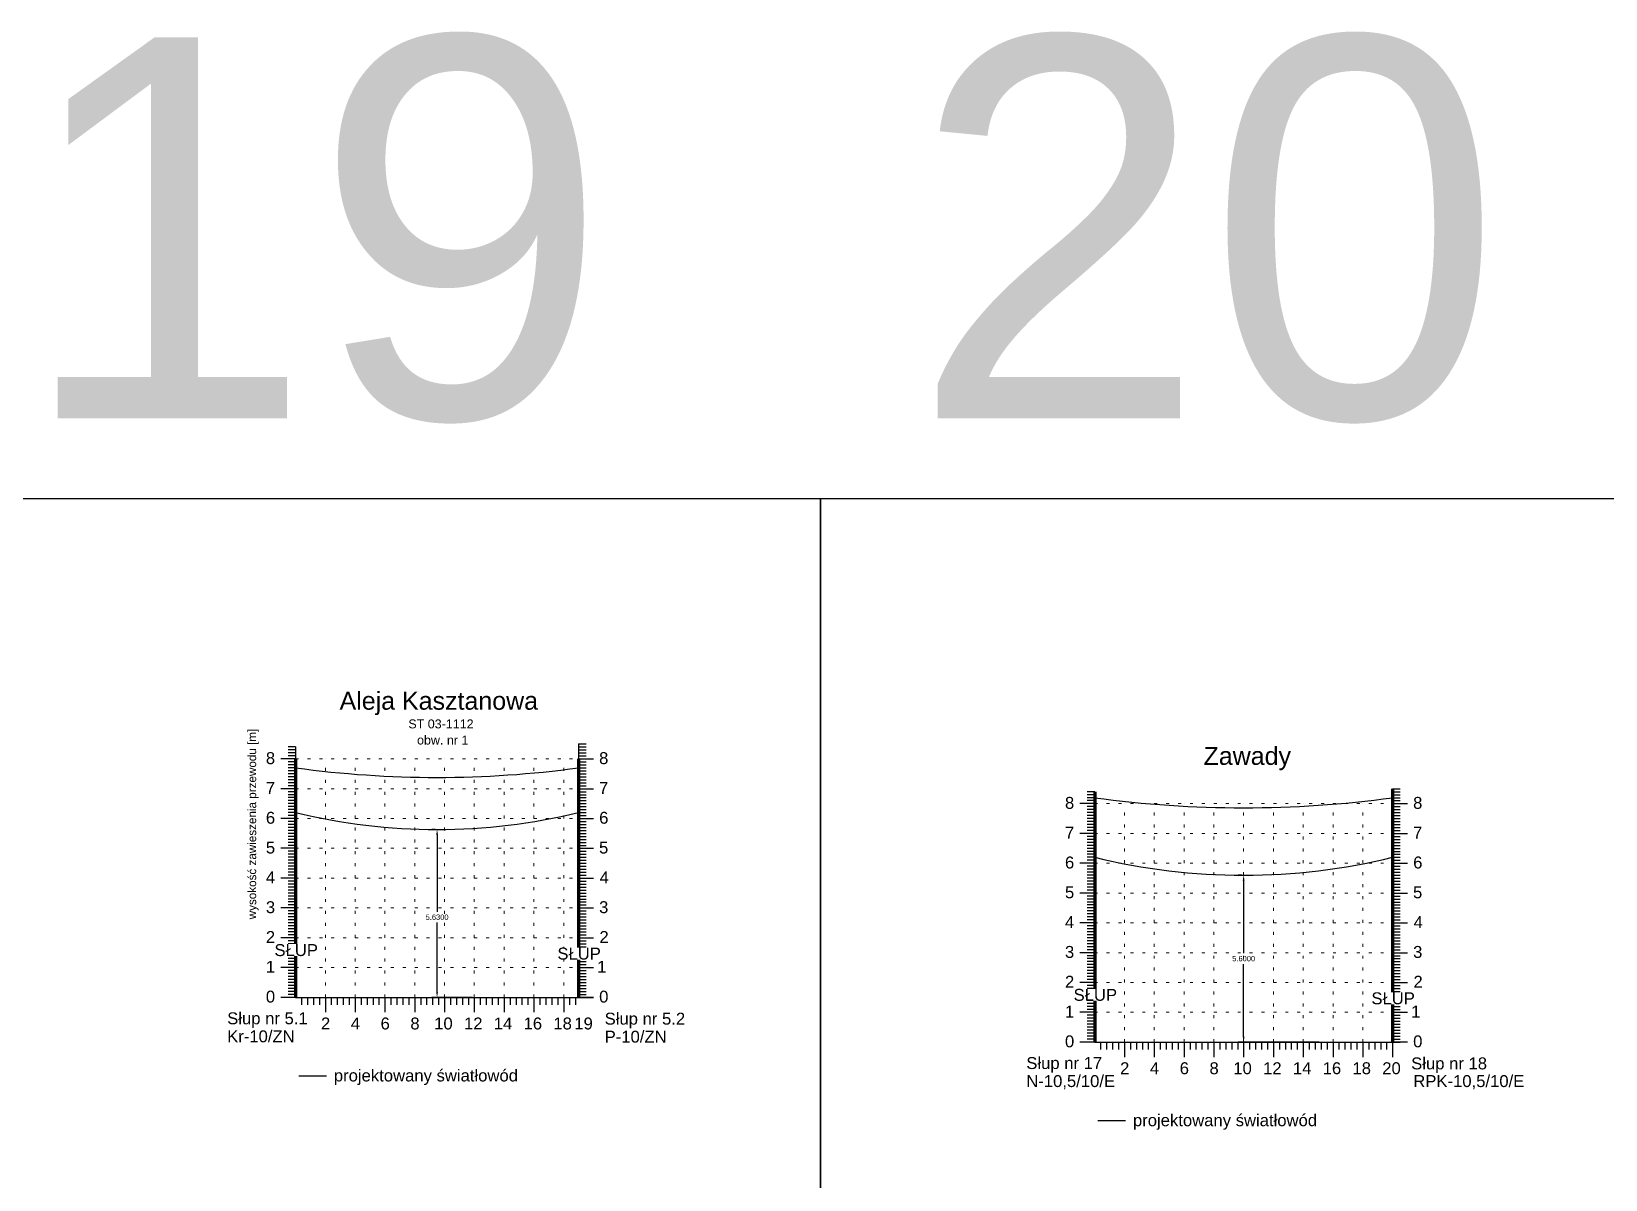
# Model space of a CAD drawing. Header units: metres. Extents: x -155 to 1812, y 681 to 886.
# Drawn here: x 238.1 to 290.9, y 837.7 to 876.2 of the extents above; entities that cross this region are included whole.
import ezdxf

# ---------------------------------------------------------------- set-up
doc = ezdxf.new("R2010")
doc.units = ezdxf.units.M
doc.header["$MEASUREMENT"] = 0
doc.linetypes.add('ACAD_ISO07W100', pattern=[3, 0, -3])
doc.layers.add('ramka', color=7, linetype='Continuous', plot=False)
doc.styles.get("Standard").update_dxf_attribs({"font": 'arial.ttf'})
doc.dimstyles.get("Standard").update_dxf_attribs({"dimtxt": 0.18, "dimasz": 0.18, "dimexe": 0.18, "dimexo": 0.0625, "dimgap": 0.09, "dimtad": 0, "dimtih": 1, "dimtoh": 1, "dimdec": 4, "dimzin": 0, "dimdsep": 46, "dimtxsty": 'Standard', "dimcen": 0.09, "dimadec": 0, "dimazin": 0, "dimtfac": 1, "dimtdec": 4, "dimtofl": 0, "dimtmove": 0, "dimatfit": 3, "dimfxl": 1, "dimtolj": 1, "dimtzin": 0, "dimarcsym": 0})

# ---------------------------------------------------------------- blocks, each defined once
blk = doc.blocks.new('*D326')
at = {"color": 0, "lineweight": -2}
for p, q in [((251.615, 849.413), (251.497, 849.413)), ((251.677, 849.233), (251.677, 846.654)), ((251.677, 843.963), (251.677, 846.29)), ((252.865, 843.783), (251.497, 843.783))]:
    blk.add_line(p, q, dxfattribs=at)
at = {"color": 0}
for points in [[(251.707, 849.233), (251.647, 849.233), (251.677, 849.413)], [(251.647, 843.963), (251.707, 843.963), (251.677, 843.783)]]:
    blk.add_solid(points, dxfattribs=at)
at = {"layer": 'Defpoints', "color": 0}
for p in [(251.677, 849.413), (251.677, 843.783), (252.927, 843.783)]:
    blk.add_point(p, dxfattribs=at)
at = {"color": 0, "lineweight": 25, "insert": (251.677, 846.472), "char_height": 0.18, "attachment_point": 5}
blk.add_mtext('\\A1;5.6300', dxfattribs=at)
blk = doc.blocks.new('*D318')
at = {"color": 0, "lineweight": -2}
for p, q in [((278.688, 847.883), (278.571, 847.883)), ((278.751, 847.703), (278.751, 845.264)), ((278.751, 842.463), (278.751, 844.901)), ((281.288, 842.283), (278.571, 842.283))]:
    blk.add_line(p, q, dxfattribs=at)
at = {"color": 0}
for points in [[(278.781, 847.703), (278.721, 847.703), (278.751, 847.883)], [(278.721, 842.463), (278.781, 842.463), (278.751, 842.283)]]:
    blk.add_solid(points, dxfattribs=at)
at = {"layer": 'Defpoints', "color": 0}
for p in [(278.751, 847.883), (278.751, 842.283), (281.351, 842.283)]:
    blk.add_point(p, dxfattribs=at)
at = {"color": 0, "lineweight": 25, "insert": (278.751, 845.083), "char_height": 0.18, "attachment_point": 5}
blk.add_mtext('\\A1;5.6000', dxfattribs=at)

msp = doc.modelspace()

# ---------------------------------------------------------------- linework, layer by layer
for p, q in [((256.4273, 852.28344), (256.4273, 843.78344)), ((256.4273, 852.28344), (256.6773, 852.28344)), ((256.4273, 852.28344), (256.6773, 852.28344)), ((246.9273, 851.78344), (246.4273, 851.78344)), ((246.9273, 851.78344), (246.4273, 851.78344)), ((246.9273, 851.78344), (246.4273, 851.78344)), ((246.9273, 851.78344), (246.4273, 851.78344)), ((246.9273, 852.18344), (246.6773, 852.18344)), ((246.9273, 852.18344), (246.6773, 852.18344)), ((246.9273, 852.08344), (246.6773, 852.08344)), ((246.9273, 852.08344), (246.6773, 852.08344)), ((246.9273, 851.98344), (246.6773, 851.98344)), ((246.9273, 851.98344), (246.6773, 851.98344)), ((246.9273, 851.88344), (246.6773, 851.88344)), ((246.9273, 851.88344), (246.6773, 851.88344)), ((246.9273, 852.18344), (246.9273, 843.78344)), ((256.4273, 852.18344), (256.6773, 852.18344)), ((256.4273, 852.18344), (256.6773, 852.18344)), ((256.4273, 852.08344), (256.6773, 852.08344)), ((256.4273, 852.08344), (256.6773, 852.08344)), ((256.4273, 851.98344), (256.6773, 851.98344)), ((256.4273, 851.98344), (256.6773, 851.98344)), ((256.4273, 851.88344), (256.6773, 851.88344)), ((256.4273, 851.88344), (256.6773, 851.88344)), ((256.4273, 851.78344), (256.9273, 851.78344)), ((256.4273, 851.78344), (256.9273, 851.78344)), ((256.4273, 851.78344), (256.9273, 851.78344)), ((256.4273, 851.78344), (256.9273, 851.78344)), ((246.9273, 851.68344), (246.6773, 851.68344)), ((246.9273, 851.58344), (246.6773, 851.58344)), ((246.9273, 851.48344), (246.6773, 851.48344)), ((246.9273, 851.38344), (246.6773, 851.38344)), ((246.9273, 851.28344), (246.6773, 851.28344)), ((246.9273, 851.18344), (246.6773, 851.18344)), ((256.4273, 851.68344), (256.6773, 851.68344)), ((256.4273, 851.58344), (256.6773, 851.58344)), ((256.4273, 851.48344), (256.6773, 851.48344)), ((256.4273, 851.38344), (256.6773, 851.38344)), ((256.4273, 851.28344), (256.6773, 851.28344)), ((256.4273, 851.18344), (256.6773, 851.18344)), ((246.9273, 850.78344), (246.4273, 850.78344)), ((246.9273, 850.78344), (246.4273, 850.78344)), ((246.9273, 851.08344), (246.6773, 851.08344)), ((246.9273, 850.98344), (246.6773, 850.98344)), ((246.9273, 850.88344), (246.6773, 850.88344)), ((246.9273, 850.68344), (246.6773, 850.68344)), ((256.4273, 851.08344), (256.6773, 851.08344)), ((256.4273, 850.98344), (256.6773, 850.98344)), ((256.4273, 850.88344), (256.6773, 850.88344)), ((256.4273, 850.78344), (256.9273, 850.78344)), ((256.4273, 850.78344), (256.9273, 850.78344)), ((256.4273, 850.68344), (256.6773, 850.68344)), ((273.75055, 850.68252), (273.50055, 850.68252)), ((273.75055, 850.68252), (273.50055, 850.68252)), ((273.75055, 850.68252), (273.75055, 842.28252)), ((283.75055, 850.78252), (283.75055, 842.28252)), ((283.75055, 850.78252), (284.00055, 850.78252)), ((283.75055, 850.78252), (284.00055, 850.78252)), ((283.75055, 850.68252), (284.00055, 850.68252)), ((283.75055, 850.68252), (284.00055, 850.68252)), ((246.9273, 850.58344), (246.6773, 850.58344)), ((246.9273, 850.48344), (246.6773, 850.48344)), ((246.9273, 850.38344), (246.6773, 850.38344)), ((246.9273, 850.28344), (246.6773, 850.28344)), ((246.9273, 850.18344), (246.6773, 850.18344)), ((256.4273, 850.58344), (256.6773, 850.58344)), ((256.4273, 850.48344), (256.6773, 850.48344)), ((256.4273, 850.38344), (256.6773, 850.38344)), ((256.4273, 850.28344), (256.6773, 850.28344)), ((256.4273, 850.18344), (256.6773, 850.18344)), ((273.75055, 850.28252), (273.25055, 850.28252)), ((273.75055, 850.28252), (273.25055, 850.28252)), ((273.75055, 850.28252), (273.25055, 850.28252)), ((273.75055, 850.28252), (273.25055, 850.28252)), ((273.75055, 850.58252), (273.50055, 850.58252)), ((273.75055, 850.58252), (273.50055, 850.58252)), ((273.75055, 850.48252), (273.50055, 850.48252)), ((273.75055, 850.48252), (273.50055, 850.48252)), ((273.75055, 850.38252), (273.50055, 850.38252)), ((273.75055, 850.38252), (273.50055, 850.38252)), ((273.75055, 850.18252), (273.50055, 850.18252)), ((283.75055, 850.58252), (284.00055, 850.58252)), ((283.75055, 850.58252), (284.00055, 850.58252)), ((283.75055, 850.48252), (284.00055, 850.48252)), ((283.75055, 850.48252), (284.00055, 850.48252)), ((283.75055, 850.38252), (284.00055, 850.38252)), ((283.75055, 850.38252), (284.00055, 850.38252)), ((283.75055, 850.28252), (284.25055, 850.28252)), ((283.75055, 850.28252), (284.25055, 850.28252)), ((283.75055, 850.28252), (284.25055, 850.28252)), ((283.75055, 850.28252), (284.25055, 850.28252)), ((283.75055, 850.18252), (284.00055, 850.18252)), ((246.9273, 849.78344), (246.4273, 849.78344)), ((246.9273, 849.78344), (246.4273, 849.78344)), ((246.9273, 850.08344), (246.6773, 850.08344)), ((246.9273, 849.98344), (246.6773, 849.98344)), ((246.9273, 849.88344), (246.6773, 849.88344)), ((246.9273, 849.68344), (246.6773, 849.68344)), ((246.9273, 849.58344), (246.6773, 849.58344)), ((256.4273, 850.08344), (256.6773, 850.08344)), ((256.4273, 849.98344), (256.6773, 849.98344)), ((256.4273, 849.88344), (256.6773, 849.88344)), ((256.4273, 849.78344), (256.9273, 849.78344)), ((256.4273, 849.78344), (256.9273, 849.78344)), ((256.4273, 849.68344), (256.6773, 849.68344)), ((256.4273, 849.58344), (256.6773, 849.58344)), ((273.75055, 850.08252), (273.50055, 850.08252)), ((273.75055, 849.98252), (273.50055, 849.98252)), ((273.75055, 849.88252), (273.50055, 849.88252)), ((273.75055, 849.78252), (273.50055, 849.78252)), ((273.75055, 849.68252), (273.50055, 849.68252)), ((283.75055, 850.08252), (284.00055, 850.08252)), ((283.75055, 849.98252), (284.00055, 849.98252)), ((283.75055, 849.88252), (284.00055, 849.88252)), ((283.75055, 849.78252), (284.00055, 849.78252)), ((283.75055, 849.68252), (284.00055, 849.68252)), ((246.9273, 849.48344), (246.6773, 849.48344)), ((246.9273, 849.38344), (246.6773, 849.38344)), ((246.9273, 849.28344), (246.6773, 849.28344)), ((246.9273, 849.18344), (246.6773, 849.18344)), ((246.9273, 849.08344), (246.6773, 849.08344)), ((256.4273, 849.48344), (256.6773, 849.48344)), ((256.4273, 849.38344), (256.6773, 849.38344)), ((256.4273, 849.28344), (256.6773, 849.28344)), ((256.4273, 849.18344), (256.6773, 849.18344)), ((256.4273, 849.08344), (256.6773, 849.08344)), ((273.75055, 849.28252), (273.25055, 849.28252)), ((273.75055, 849.28252), (273.25055, 849.28252)), ((273.75055, 849.58252), (273.50055, 849.58252)), ((273.75055, 849.48252), (273.50055, 849.48252)), ((273.75055, 849.38252), (273.50055, 849.38252)), ((273.75055, 849.18252), (273.50055, 849.18252)), ((273.75055, 849.08252), (273.50055, 849.08252)), ((283.75055, 849.58252), (284.00055, 849.58252)), ((283.75055, 849.48252), (284.00055, 849.48252)), ((283.75055, 849.38252), (284.00055, 849.38252)), ((283.75055, 849.28252), (284.25055, 849.28252)), ((283.75055, 849.28252), (284.25055, 849.28252)), ((283.75055, 849.18252), (284.00055, 849.18252)), ((283.75055, 849.08252), (284.00055, 849.08252)), ((246.9273, 848.78344), (246.4273, 848.78344)), ((246.9273, 848.78344), (246.4273, 848.78344)), ((246.9273, 848.98344), (246.6773, 848.98344)), ((246.9273, 848.88344), (246.6773, 848.88344)), ((246.9273, 848.68344), (246.6773, 848.68344)), ((246.9273, 848.58344), (246.6773, 848.58344)), ((256.4273, 848.98344), (256.6773, 848.98344)), ((256.4273, 848.88344), (256.6773, 848.88344)), ((256.4273, 848.78344), (256.9273, 848.78344)), ((256.4273, 848.78344), (256.9273, 848.78344)), ((256.4273, 848.68344), (256.6773, 848.68344)), ((256.4273, 848.58344), (256.6773, 848.58344)), ((273.75055, 848.98252), (273.50055, 848.98252)), ((273.75055, 848.88252), (273.50055, 848.88252)), ((273.75055, 848.78252), (273.50055, 848.78252)), ((273.75055, 848.68252), (273.50055, 848.68252)), ((273.75055, 848.58252), (273.50055, 848.58252)), ((283.75055, 848.98252), (284.00055, 848.98252)), ((283.75055, 848.88252), (284.00055, 848.88252)), ((283.75055, 848.78252), (284.00055, 848.78252)), ((283.75055, 848.68252), (284.00055, 848.68252)), ((283.75055, 848.58252), (284.00055, 848.58252)), ((246.9273, 848.48344), (246.6773, 848.48344)), ((246.9273, 848.38344), (246.6773, 848.38344)), ((246.9273, 848.28344), (246.6773, 848.28344)), ((246.9273, 848.18344), (246.6773, 848.18344)), ((246.9273, 848.08344), (246.6773, 848.08344)), ((256.4273, 848.48344), (256.6773, 848.48344)), ((256.4273, 848.38344), (256.6773, 848.38344)), ((256.4273, 848.28344), (256.6773, 848.28344)), ((256.4273, 848.18344), (256.6773, 848.18344)), ((256.4273, 848.08344), (256.6773, 848.08344)), ((273.75055, 848.28252), (273.25055, 848.28252)), ((273.75055, 848.28252), (273.25055, 848.28252)), ((273.75055, 848.48252), (273.50055, 848.48252)), ((273.75055, 848.38252), (273.50055, 848.38252)), ((273.75055, 848.18252), (273.50055, 848.18252)), ((273.75055, 848.08252), (273.50055, 848.08252)), ((283.75055, 848.48252), (284.00055, 848.48252)), ((283.75055, 848.38252), (284.00055, 848.38252)), ((283.75055, 848.28252), (284.25055, 848.28252)), ((283.75055, 848.28252), (284.25055, 848.28252)), ((283.75055, 848.18252), (284.00055, 848.18252)), ((283.75055, 848.08252), (284.00055, 848.08252)), ((246.9273, 847.78344), (246.4273, 847.78344)), ((246.9273, 847.78344), (246.4273, 847.78344)), ((246.9273, 847.98344), (246.6773, 847.98344)), ((246.9273, 847.88344), (246.6773, 847.88344)), ((246.9273, 847.68344), (246.6773, 847.68344)), ((246.9273, 847.58344), (246.6773, 847.58344)), ((246.9273, 847.48344), (246.6773, 847.48344)), ((256.4273, 847.98344), (256.6773, 847.98344)), ((256.4273, 847.88344), (256.6773, 847.88344)), ((256.4273, 847.78344), (256.9273, 847.78344)), ((256.4273, 847.78344), (256.9273, 847.78344)), ((256.4273, 847.68344), (256.6773, 847.68344)), ((256.4273, 847.58344), (256.6773, 847.58344)), ((256.4273, 847.48344), (256.6773, 847.48344)), ((273.75055, 847.98252), (273.50055, 847.98252)), ((273.75055, 847.88252), (273.50055, 847.88252)), ((273.75055, 847.78252), (273.50055, 847.78252)), ((273.75055, 847.68252), (273.50055, 847.68252)), ((273.75055, 847.58252), (273.50055, 847.58252)), ((273.75055, 847.48252), (273.50055, 847.48252)), ((283.75055, 847.98252), (284.00055, 847.98252)), ((283.75055, 847.88252), (284.00055, 847.88252)), ((283.75055, 847.78252), (284.00055, 847.78252)), ((283.75055, 847.68252), (284.00055, 847.68252)), ((283.75055, 847.58252), (284.00055, 847.58252)), ((283.75055, 847.48252), (284.00055, 847.48252)), ((246.9273, 847.38344), (246.6773, 847.38344)), ((246.9273, 847.28344), (246.6773, 847.28344)), ((246.9273, 847.18344), (246.6773, 847.18344)), ((246.9273, 847.08344), (246.6773, 847.08344)), ((246.9273, 846.98344), (246.6773, 846.98344)), ((256.4273, 847.38344), (256.6773, 847.38344)), ((256.4273, 847.28344), (256.6773, 847.28344)), ((256.4273, 847.18344), (256.6773, 847.18344)), ((256.4273, 847.08344), (256.6773, 847.08344)), ((256.4273, 846.98344), (256.6773, 846.98344)), ((273.75055, 847.28252), (273.25055, 847.28252)), ((273.75055, 847.28252), (273.25055, 847.28252)), ((273.75055, 847.38252), (273.50055, 847.38252)), ((273.75055, 847.18252), (273.50055, 847.18252)), ((273.75055, 847.08252), (273.50055, 847.08252)), ((273.75055, 846.98252), (273.50055, 846.98252)), ((283.75055, 847.38252), (284.00055, 847.38252)), ((283.75055, 847.28252), (284.25055, 847.28252)), ((283.75055, 847.28252), (284.25055, 847.28252)), ((283.75055, 847.18252), (284.00055, 847.18252)), ((283.75055, 847.08252), (284.00055, 847.08252)), ((283.75055, 846.98252), (284.00055, 846.98252)), ((246.9273, 846.78344), (246.4273, 846.78344)), ((246.9273, 846.78344), (246.4273, 846.78344)), ((246.9273, 846.88344), (246.6773, 846.88344)), ((246.9273, 846.68344), (246.6773, 846.68344)), ((246.9273, 846.58344), (246.6773, 846.58344)), ((246.9273, 846.48344), (246.6773, 846.48344)), ((256.4273, 846.88344), (256.6773, 846.88344)), ((256.4273, 846.78344), (256.9273, 846.78344)), ((256.4273, 846.78344), (256.9273, 846.78344)), ((256.4273, 846.68344), (256.6773, 846.68344)), ((256.4273, 846.58344), (256.6773, 846.58344)), ((256.4273, 846.48344), (256.6773, 846.48344)), ((273.75055, 846.88252), (273.50055, 846.88252)), ((273.75055, 846.78252), (273.50055, 846.78252)), ((273.75055, 846.68252), (273.50055, 846.68252)), ((273.75055, 846.58252), (273.50055, 846.58252)), ((273.75055, 846.48252), (273.50055, 846.48252)), ((283.75055, 846.88252), (284.00055, 846.88252)), ((283.75055, 846.78252), (284.00055, 846.78252)), ((283.75055, 846.68252), (284.00055, 846.68252)), ((283.75055, 846.58252), (284.00055, 846.58252)), ((283.75055, 846.48252), (284.00055, 846.48252)), ((246.9273, 846.38344), (246.6773, 846.38344)), ((246.9273, 846.28344), (246.6773, 846.28344)), ((246.9273, 846.18344), (246.6773, 846.18344)), ((246.9273, 846.08344), (246.6773, 846.08344)), ((246.9273, 845.98344), (246.6773, 845.98344)), ((256.4273, 846.38344), (256.6773, 846.38344)), ((256.4273, 846.28344), (256.6773, 846.28344)), ((256.4273, 846.18344), (256.6773, 846.18344)), ((256.4273, 846.08344), (256.6773, 846.08344)), ((256.4273, 845.98344), (256.6773, 845.98344)), ((273.75055, 846.28252), (273.25055, 846.28252)), ((273.75055, 846.28252), (273.25055, 846.28252)), ((273.75055, 846.38252), (273.50055, 846.38252)), ((273.75055, 846.18252), (273.50055, 846.18252)), ((273.75055, 846.08252), (273.50055, 846.08252)), ((273.75055, 845.98252), (273.50055, 845.98252)), ((283.75055, 846.38252), (284.00055, 846.38252)), ((283.75055, 846.28252), (284.25055, 846.28252)), ((283.75055, 846.28252), (284.25055, 846.28252)), ((283.75055, 846.18252), (284.00055, 846.18252)), ((283.75055, 846.08252), (284.00055, 846.08252)), ((283.75055, 845.98252), (284.00055, 845.98252)), ((246.9273, 845.78344), (246.4273, 845.78344)), ((246.9273, 845.78344), (246.4273, 845.78344)), ((246.9273, 845.88344), (246.6773, 845.88344)), ((246.9273, 845.68344), (246.6773, 845.68344)), ((246.9273, 845.58344), (246.6773, 845.58344)), ((246.9273, 845.48344), (246.6773, 845.48344)), ((246.9273, 845.38344), (246.6773, 845.38344)), ((256.4273, 845.88344), (256.6773, 845.88344)), ((256.4273, 845.78344), (256.9273, 845.78344)), ((256.4273, 845.78344), (256.9273, 845.78344)), ((256.4273, 845.68344), (256.6773, 845.68344)), ((256.4273, 845.58344), (256.6773, 845.58344)), ((256.4273, 845.48344), (256.6773, 845.48344)), ((256.4273, 845.38344), (256.6773, 845.38344)), ((273.75055, 845.88252), (273.50055, 845.88252)), ((273.75055, 845.78252), (273.50055, 845.78252)), ((273.75055, 845.68252), (273.50055, 845.68252)), ((273.75055, 845.58252), (273.50055, 845.58252)), ((273.75055, 845.48252), (273.50055, 845.48252)), ((273.75055, 845.38252), (273.50055, 845.38252)), ((283.75055, 845.88252), (284.00055, 845.88252)), ((283.75055, 845.78252), (284.00055, 845.78252)), ((283.75055, 845.68252), (284.00055, 845.68252)), ((283.75055, 845.58252), (284.00055, 845.58252)), ((283.75055, 845.48252), (284.00055, 845.48252)), ((283.75055, 845.38252), (284.00055, 845.38252)), ((246.9273, 845.28344), (246.6773, 845.28344)), ((246.9273, 845.18344), (246.6773, 845.18344)), ((246.9273, 845.08344), (246.6773, 845.08344)), ((246.9273, 844.98344), (246.6773, 844.98344)), ((246.9273, 844.88344), (246.6773, 844.88344)), ((256.4273, 845.28344), (256.6773, 845.28344)), ((256.4273, 845.18344), (256.6773, 845.18344)), ((256.4273, 845.08344), (256.6773, 845.08344)), ((256.4273, 844.98344), (256.6773, 844.98344)), ((256.4273, 844.88344), (256.6773, 844.88344)), ((273.75055, 845.28252), (273.25055, 845.28252)), ((273.75055, 845.28252), (273.25055, 845.28252)), ((273.75055, 845.18252), (273.50055, 845.18252)), ((273.75055, 845.08252), (273.50055, 845.08252)), ((273.75055, 844.98252), (273.50055, 844.98252)), ((273.75055, 844.88252), (273.50055, 844.88252)), ((283.75055, 845.28252), (284.25055, 845.28252)), ((283.75055, 845.28252), (284.25055, 845.28252)), ((283.75055, 845.18252), (284.00055, 845.18252)), ((283.75055, 845.08252), (284.00055, 845.08252)), ((283.75055, 844.98252), (284.00055, 844.98252)), ((283.75055, 844.88252), (284.00055, 844.88252)), ((246.9273, 844.78344), (246.4273, 844.78344)), ((246.9273, 844.78344), (246.4273, 844.78344)), ((246.9273, 844.68344), (246.6773, 844.68344)), ((246.9273, 844.58344), (246.6773, 844.58344)), ((246.9273, 844.48344), (246.6773, 844.48344)), ((246.9273, 844.38344), (246.6773, 844.38344)), ((256.4273, 844.78344), (256.9273, 844.78344)), ((256.4273, 844.78344), (256.9273, 844.78344)), ((256.4273, 844.68344), (256.6773, 844.68344)), ((256.4273, 844.58344), (256.6773, 844.58344)), ((256.4273, 844.48344), (256.6773, 844.48344)), ((256.4273, 844.38344), (256.6773, 844.38344)), ((273.75055, 844.78252), (273.50055, 844.78252)), ((273.75055, 844.68252), (273.50055, 844.68252)), ((273.75055, 844.58252), (273.50055, 844.58252)), ((273.75055, 844.48252), (273.50055, 844.48252)), ((273.75055, 844.38252), (273.50055, 844.38252)), ((283.75055, 844.78252), (284.00055, 844.78252)), ((283.75055, 844.68252), (284.00055, 844.68252)), ((283.75055, 844.58252), (284.00055, 844.58252)), ((283.75055, 844.48252), (284.00055, 844.48252)), ((283.75055, 844.38252), (284.00055, 844.38252)), ((246.9273, 843.78344), (246.4273, 843.78344)), ((246.9273, 844.28344), (246.6773, 844.28344)), ((246.9273, 844.18344), (246.6773, 844.18344)), ((246.9273, 844.08344), (246.6773, 844.08344)), ((246.9273, 843.98344), (246.6773, 843.98344)), ((246.9273, 843.88344), (246.6773, 843.88344)), ((246.9273, 843.78344), (246.6773, 843.78344)), ((246.9273, 843.78344), (256.9273, 843.78344)), ((247.1273, 843.78344), (247.1273, 843.53344)), ((247.3273, 843.78344), (247.3273, 843.53344)), ((247.5273, 843.78344), (247.5273, 843.53344)), ((247.7273, 843.78344), (247.7273, 843.53344)), ((247.9273, 843.78344), (247.9273, 843.28344)), ((248.1273, 843.78344), (248.1273, 843.53344)), ((248.3273, 843.78344), (248.3273, 843.53344)), ((248.5273, 843.78344), (248.5273, 843.53344)), ((248.7273, 843.78344), (248.7273, 843.53344)), ((248.9273, 843.78344), (248.9273, 843.28344)), ((249.1273, 843.78344), (249.1273, 843.53344)), ((249.3273, 843.78344), (249.3273, 843.53344)), ((249.5273, 843.78344), (249.5273, 843.53344)), ((249.7273, 843.78344), (249.7273, 843.53344)), ((249.9273, 843.78344), (249.9273, 843.28344)), ((250.1273, 843.78344), (250.1273, 843.53344)), ((250.3273, 843.78344), (250.3273, 843.53344)), ((250.5273, 843.78344), (250.5273, 843.53344)), ((250.7273, 843.78344), (250.7273, 843.53344)), ((250.9273, 843.78344), (250.9273, 843.28344)), ((251.1273, 843.78344), (251.1273, 843.53344)), ((251.3273, 843.78344), (251.3273, 843.53344)), ((251.5273, 843.78344), (251.5273, 843.53344)), ((251.7273, 843.78344), (251.7273, 843.53344)), ((251.9273, 843.78344), (251.9273, 843.28344)), ((252.1273, 843.78344), (252.1273, 843.53344)), ((252.3273, 843.78344), (252.3273, 843.53344)), ((252.5273, 843.78344), (252.5273, 843.53344)), ((252.7273, 843.78344), (252.7273, 843.53344)), ((252.9273, 843.78344), (252.9273, 843.28344)), ((253.1273, 843.78344), (253.1273, 843.53344)), ((253.3273, 843.78344), (253.3273, 843.53344)), ((253.5273, 843.78344), (253.5273, 843.53344)), ((253.7273, 843.78344), (253.7273, 843.53344)), ((253.9273, 843.78344), (253.9273, 843.28344)), ((254.1273, 843.78344), (254.1273, 843.53344)), ((254.3273, 843.78344), (254.3273, 843.53344)), ((254.5273, 843.78344), (254.5273, 843.53344)), ((254.7273, 843.78344), (254.7273, 843.53344)), ((254.9273, 843.78344), (254.9273, 843.28344)), ((255.1273, 843.78344), (255.1273, 843.53344)), ((255.3273, 843.78344), (255.3273, 843.53344)), ((255.5273, 843.78344), (255.5273, 843.53344)), ((255.7273, 843.78344), (255.7273, 843.53344)), ((255.9273, 843.78344), (255.9273, 843.28344)), ((256.1273, 843.78344), (256.1273, 843.53344)), ((256.3273, 843.78344), (256.3273, 843.53344)), ((256.4273, 844.28344), (256.6773, 844.28344)), ((256.4273, 844.18344), (256.6773, 844.18344)), ((256.4273, 844.08344), (256.6773, 844.08344)), ((256.4273, 843.98344), (256.6773, 843.98344)), ((256.4273, 843.88344), (256.6773, 843.88344)), ((256.4273, 843.78344), (256.6773, 843.78344)), ((256.9273, 843.78344), (256.4273, 843.78344)), ((273.75055, 844.28252), (273.25055, 844.28252)), ((273.75055, 844.28252), (273.25055, 844.28252)), ((273.75055, 844.18252), (273.50055, 844.18252)), ((273.75055, 844.08252), (273.50055, 844.08252)), ((273.75055, 843.98252), (273.50055, 843.98252)), ((273.75055, 843.88252), (273.50055, 843.88252)), ((273.75055, 843.78252), (273.50055, 843.78252)), ((283.75055, 844.28252), (284.25055, 844.28252)), ((283.75055, 844.28252), (284.25055, 844.28252)), ((283.75055, 844.18252), (284.00055, 844.18252)), ((283.75055, 844.08252), (284.00055, 844.08252)), ((283.75055, 843.98252), (284.00055, 843.98252)), ((283.75055, 843.88252), (284.00055, 843.88252)), ((283.75055, 843.78252), (284.00055, 843.78252)), ((273.75055, 843.28252), (273.25055, 843.28252)), ((273.75055, 843.28252), (273.25055, 843.28252)), ((273.75055, 843.68252), (273.50055, 843.68252)), ((273.75055, 843.58252), (273.50055, 843.58252)), ((273.75055, 843.48252), (273.50055, 843.48252)), ((273.75055, 843.38252), (273.50055, 843.38252)), ((283.75055, 843.68252), (284.00055, 843.68252)), ((283.75055, 843.58252), (284.00055, 843.58252)), ((283.75055, 843.48252), (284.00055, 843.48252)), ((283.75055, 843.38252), (284.00055, 843.38252)), ((283.75055, 843.28252), (284.25055, 843.28252)), ((283.75055, 843.28252), (284.25055, 843.28252)), ((273.75055, 843.18252), (273.50055, 843.18252)), ((273.75055, 843.08252), (273.50055, 843.08252)), ((273.75055, 842.98252), (273.50055, 842.98252)), ((273.75055, 842.88252), (273.50055, 842.88252)), ((273.75055, 842.78252), (273.50055, 842.78252)), ((283.75055, 843.18252), (284.00055, 843.18252)), ((283.75055, 843.08252), (284.00055, 843.08252)), ((283.75055, 842.98252), (284.00055, 842.98252)), ((283.75055, 842.88252), (284.00055, 842.88252)), ((283.75055, 842.78252), (284.00055, 842.78252)), ((273.75055, 842.28252), (273.25055, 842.28252)), ((273.75055, 842.68252), (273.50055, 842.68252)), ((273.75055, 842.58252), (273.50055, 842.58252)), ((273.75055, 842.48252), (273.50055, 842.48252)), ((273.75055, 842.38252), (273.50055, 842.38252)), ((273.75055, 842.28252), (273.50055, 842.28252)), ((273.95055, 842.28252), (273.95055, 842.03252)), ((274.15055, 842.28252), (274.15055, 842.03252)), ((274.19011, 842.28252), (283.75055, 842.28252)), ((274.35055, 842.28252), (274.35055, 842.03252)), ((274.55055, 842.28252), (274.55055, 842.03252)), ((274.75055, 842.28252), (274.75055, 841.78252)), ((274.95055, 842.28252), (274.95055, 842.03252)), ((275.15055, 842.28252), (275.15055, 842.03252)), ((275.35055, 842.28252), (275.35055, 842.03252)), ((275.55055, 842.28252), (275.55055, 842.03252)), ((275.75055, 842.28252), (275.75055, 841.78252)), ((275.95055, 842.28252), (275.95055, 842.03252)), ((276.15055, 842.28252), (276.15055, 842.03252)), ((276.35055, 842.28252), (276.35055, 842.03252)), ((276.55055, 842.28252), (276.55055, 842.03252)), ((276.75055, 842.28252), (276.75055, 841.78252)), ((276.95055, 842.28252), (276.95055, 842.03252)), ((277.15055, 842.28252), (277.15055, 842.03252)), ((277.35055, 842.28252), (277.35055, 842.03252)), ((277.55055, 842.28252), (277.55055, 842.03252)), ((277.75055, 842.28252), (277.75055, 841.78252)), ((277.95055, 842.28252), (277.95055, 842.03252)), ((278.15055, 842.28252), (278.15055, 842.03252)), ((278.35055, 842.28252), (278.35055, 842.03252)), ((278.55055, 842.28252), (278.55055, 842.03252)), ((278.75055, 842.28252), (278.75055, 841.78252)), ((278.95055, 842.28252), (278.95055, 842.03252)), ((279.15055, 842.28252), (279.15055, 842.03252)), ((279.35055, 842.28252), (279.35055, 842.03252)), ((279.55055, 842.28252), (279.55055, 842.03252)), ((279.75055, 842.28252), (279.75055, 841.78252)), ((279.95055, 842.28252), (279.95055, 842.03252)), ((280.15055, 842.28252), (280.15055, 842.03252)), ((280.35055, 842.28252), (280.35055, 842.03252)), ((280.55055, 842.28252), (280.55055, 842.03252)), ((280.75055, 842.28252), (280.75055, 841.78252)), ((280.95055, 842.28252), (280.95055, 842.03252)), ((281.15055, 842.28252), (281.15055, 842.03252)), ((281.35055, 842.28252), (281.35055, 842.03252)), ((281.55055, 842.28252), (281.55055, 842.03252)), ((281.75055, 842.28252), (281.75055, 841.78252)), ((281.95055, 842.28252), (281.95055, 842.03252)), ((282.15055, 842.28252), (282.15055, 842.03252)), ((282.35055, 842.28252), (282.35055, 842.03252)), ((282.55055, 842.28252), (282.55055, 842.03252)), ((282.75055, 842.28252), (282.75055, 841.78252)), ((282.95055, 842.28252), (282.95055, 842.03252)), ((283.15055, 842.28252), (283.15055, 842.03252)), ((283.35055, 842.28252), (283.35055, 842.03252)), ((283.55055, 842.28252), (283.55055, 842.03252)), ((283.75055, 842.68252), (284.00055, 842.68252)), ((283.75055, 842.58252), (284.00055, 842.58252)), ((283.75055, 842.48252), (284.00055, 842.48252)), ((283.75055, 842.38252), (284.00055, 842.38252)), ((283.75055, 842.28252), (283.75055, 841.78252)), ((283.75055, 842.28252), (284.00055, 842.28252)), ((284.25055, 842.28252), (283.75055, 842.28252))]:
    msp.add_line(p, q)
at = {"linetype": 'ACAD_ISO07W100', "lineweight": 15, "ltscale": 0.1}
for p, q in [((256.4273, 843.78344), (256.4273, 852.28344)), ((246.9273, 851.78344), (256.9273, 851.78344)), ((246.9273, 843.78344), (246.9273, 851.78344)), ((247.9273, 843.78344), (247.9273, 851.78344)), ((248.9273, 843.78344), (248.9273, 851.78344)), ((249.9273, 843.78344), (249.9273, 851.78344)), ((250.9273, 843.78344), (250.9273, 851.78344)), ((251.9273, 843.78344), (251.9273, 851.78344)), ((252.9273, 843.78344), (252.9273, 851.78344)), ((253.9273, 843.78344), (253.9273, 851.78344)), ((254.9273, 843.78344), (254.9273, 851.78344)), ((255.9273, 843.78344), (255.9273, 851.78344)), ((256.4273, 843.78344), (256.4273, 851.78344)), ((256.4273, 843.78344), (256.4273, 851.78344)), ((246.9273, 850.78344), (256.9273, 850.78344)), ((283.75055, 842.28252), (283.75055, 850.78252)), ((273.75055, 850.28252), (283.75055, 850.28252)), ((273.75055, 842.28252), (273.75055, 850.28252)), ((274.75055, 842.28252), (274.75055, 850.28252)), ((275.75055, 842.28252), (275.75055, 850.28252)), ((276.75055, 842.28252), (276.75055, 850.28252)), ((277.75055, 842.28252), (277.75055, 850.28252)), ((278.75055, 842.28252), (278.75055, 850.28252)), ((279.75055, 842.28252), (279.75055, 850.28252)), ((280.75055, 842.28252), (280.75055, 850.28252)), ((281.75055, 842.28252), (281.75055, 850.28252)), ((282.75055, 842.28252), (282.75055, 850.28252)), ((283.75055, 842.28252), (283.75055, 850.28252)), ((283.75055, 842.28252), (283.75055, 850.28252)), ((246.9273, 849.78344), (256.9273, 849.78344)), ((273.75055, 849.28252), (283.75055, 849.28252)), ((246.9273, 848.78344), (256.9273, 848.78344)), ((273.75055, 848.28252), (283.85222, 848.28252)), ((246.9273, 847.78344), (256.9273, 847.78344)), ((273.75055, 847.28252), (283.75055, 847.28252)), ((246.9273, 846.78344), (256.9273, 846.78344)), ((273.75055, 846.28252), (283.75055, 846.28252)), ((246.9273, 845.78344), (256.9273, 845.78344)), ((273.75055, 845.28252), (283.75055, 845.28252)), ((246.9273, 844.78344), (256.9273, 844.78344)), ((273.75055, 844.28252), (283.75055, 844.28252)), ((273.75055, 843.28252), (283.75055, 843.28252))]:
    msp.add_line(p, q, dxfattribs=at)
at = {"lineweight": 100}
for p, q in [((246.9273, 851.78344), (246.9273, 843.78344)), ((256.4273, 851.78344), (256.4273, 843.78344)), ((273.75055, 850.68252), (273.75055, 842.28252)), ((283.75055, 850.78252), (283.75055, 842.28252))]:
    msp.add_line(p, q, dxfattribs=at)
at = {"lineweight": 25}
for p, q in [((255.9273, 843.78344), (256.4273, 843.78344)), ((256.4273, 843.78344), (256.9273, 843.78344)), ((256.4273, 843.78344), (256.9273, 843.78344))]:
    msp.add_line(p, q, dxfattribs=at)
at = {"color": 3, "lineweight": 25}
for p, q in [((247.03285, 841.15322), (247.96344, 841.15322)), ((273.8561, 839.6523), (274.78669, 839.6523))]:
    msp.add_line(p, q, dxfattribs=at)
at = {"lineweight": 25}
msp.add_lwpolyline([(264.54271, 860.52182), (294.54271, 860.52182), (294.54271, 830.52182), (264.54271, 830.52182), (264.54271, 860.52182)], dxfattribs=at)
at = {"lineweight": 30}
for centre, radius, start, end in [((251.6773, 886.57734), 35.41391, 262.291795, 277.708205), ((278.75055, 887.07723), 36.93471, 262.219751, 277.780249)]:
    msp.add_arc(centre, radius, start, end, dxfattribs=at)
at = {"color": 3, "lineweight": 30}
for centre, radius in [((251.6773, 869.49011), 20.07667), ((278.75055, 869.01586), 21.13333)]:
    msp.add_arc(centre, radius, 256.314453, 283.685547, dxfattribs=at)
at = {"layer": 'ramka'}
for p, q in [((246.9273, 843.78344), (251.6773, 843.78344)), ((246.9273, 843.78344), (251.6773, 843.78344)), ((273.75055, 842.28252), (279.50055, 842.28252))]:
    msp.add_line(p, q, dxfattribs=at)

# ---------------------------------------------------------------- texts
at = {"lineweight": 25}
for s, p in [('19', (237.58131, 863.21103)), ('20', (267.58131, 863.21103))]:
    msp.add_text(s, height=12.782133, dxfattribs=at).set_placement(p)
for s, height, p in [('Aleja Kasztanowa', 0.6, (248.404, 853.43388)), ('ST 03-1112', 0.3, (250.71309, 852.807)), ('obw. nr 1', 0.3, (251.00445, 852.26589)), ('8', 0.4, (245.93004, 851.60935)), ('8', 0.4, (257.11569, 851.60935)), ('7', 0.4, (245.93004, 850.60935)), ('7', 0.4, (257.11269, 850.60935)), ('8', 0.4, (272.75329, 850.10843)), ('8', 0.4, (284.43894, 850.10843)), ('6', 0.4, (245.93004, 849.60935)), ('6', 0.4, (257.11842, 849.60935)), ('7', 0.4, (272.75329, 849.10843)), ('7', 0.4, (284.43594, 849.10843)), ('5', 0.4, (245.93004, 848.60935)), ('5', 0.4, (257.11296, 848.60935)), ('4', 0.4, (245.93004, 847.60935)), ('4', 0.4, (257.1337, 847.60935)), ('6', 0.4, (272.75329, 848.10843)), ('6', 0.4, (284.44167, 848.10843)), ('5', 0.4, (272.75329, 847.10843)), ('5', 0.4, (284.43621, 847.10843)), ('3', 0.4, (245.93004, 846.60935)), ('3', 0.4, (257.11569, 846.60935)), ('4', 0.4, (272.75329, 846.10843)), ('4', 0.4, (284.45695, 846.10843)), ('2', 0.4, (245.93004, 845.60935)), ('2', 0.4, (257.12688, 845.60935)), ('3', 0.4, (272.75329, 845.10843)), ('3', 0.4, (284.43894, 845.10843)), ('1', 0.4, (245.93004, 844.60935)), ('1', 0.4, (257.05127, 844.60935)), ('2', 0.4, (272.75329, 844.10843)), ('2', 0.4, (284.45013, 844.10843)), ('0', 0.4, (245.93004, 843.60935)), ('0', 0.4, (257.11733, 843.60935)), ('Słup nr 5.1', 0.4, (244.63205, 842.88152)), ('Słup nr 5.2', 0.4, (257.30216, 842.86981)), ('1', 0.4, (272.75329, 843.10843)), ('1', 0.4, (284.37452, 843.10843)), ('2', 0.4, (247.78049, 842.70776)), ('4', 0.4, (248.78049, 842.70776)), ('6', 0.4, (249.78049, 842.70776)), ('8', 0.4, (250.78049, 842.70776)), ('10', 0.4, (251.58049, 842.70776)), ('12', 0.4, (252.58049, 842.70776)), ('14', 0.4, (253.58049, 842.70776)), ('16', 0.4, (254.58049, 842.70776)), ('18', 0.4, (255.58049, 842.70776)), ('19', 0.4, (256.28362, 842.70776)), ('Kr-10/ZN', 0.4, (244.63041, 842.27664)), ('P-10/ZN', 0.4, (257.30216, 842.26492)), ('0', 0.4, (272.75329, 842.10843)), ('0', 0.4, (284.44058, 842.10843)), ('Słup nr 17', 0.4, (271.4553, 841.38061)), ('Słup nr 18', 0.4, (284.37395, 841.36889)), ('projektowany światłowód', 0.4, (248.2122, 840.96346)), ('N-10,5/10/E', 0.4, (271.45366, 840.77572)), ('2', 0.4, (274.60374, 841.20684)), ('4', 0.4, (275.60374, 841.20684)), ('6', 0.4, (276.60374, 841.20684)), ('8', 0.4, (277.60374, 841.20684)), ('10', 0.4, (278.40374, 841.20684)), ('12', 0.4, (279.40374, 841.20684)), ('14', 0.4, (280.40374, 841.20684)), ('16', 0.4, (281.40374, 841.20684)), ('18', 0.4, (282.40374, 841.20684)), ('20', 0.4, (283.40374, 841.20684)), ('RPK-10,5/10/E', 0.4, (284.44524, 840.77572)), ('projektowany światłowód', 0.4, (275.03545, 839.46254))]:
    msp.add_text(s, height=height).set_placement(p)
at = {"lineweight": 25, "insert": (278.87313, 851.79299), "char_height": 0.6, "width": 9.5967258, "attachment_point": 5}
msp.add_mtext('Zawady', dxfattribs=at)

# ---------------------------------------------------------------- dimensions: what is measured, and where the dimension line sits
at = {"lineweight": 25}
dim = msp.add_linear_dim(base=(251.6773, 843.78344), p1=(251.6773, 849.41344), p2=(252.9273, 843.78344), angle=90, dimstyle='Standard', dxfattribs=at)
dim.commit()
dim.dimension.update_dxf_attribs({"geometry": '*D326', "text_midpoint": (251.6773, 846.47241), "dimtype": 160})
dim = msp.add_linear_dim(base=(278.75055, 842.28252), p1=(278.75055, 847.88252), p2=(281.35055, 842.28252), angle=90, dimstyle='Standard', dxfattribs=at)
dim.commit()
dim.dimension.update_dxf_attribs({"geometry": '*D318', "text_midpoint": (278.75055, 845.08252)})

# ---------------------------------------------------------------- next in the draw order: texts
at = {"lineweight": 18, "insert": (245.32453, 846.4033), "char_height": 0.28, "attachment_point": 1, "rotation": 90, "bg_fill": 3, "box_fill_scale": 1, "bg_fill_color": 256, "bg_fill_transparency": 0}
msp.add_mtext_dynamic_manual_height_columns('wysokość zawieszenia przewodu [m]', width=9.2804774, gutter_width=2, heights=[-0.36385], dxfattribs=at)
at = {"lineweight": 18, "char_height": 0.4, "attachment_point": 1, "bg_fill": 3, "box_fill_scale": 1, "bg_fill_color": 256, "bg_fill_transparency": 0}
for insert in [(246.2192, 845.56964), (255.71547, 845.45288), (273.04245, 844.06873), (283.03872, 843.95196)]:
    msp.add_mtext_dynamic_manual_height_columns('SŁUP', width=1.5368437, gutter_width=2, heights=[-0.41364], dxfattribs=dict(at, insert=insert))

# ---------------------------------------------------------------- next in the draw order: linework, layer by layer
at = {"lineweight": 25}
msp.add_lwpolyline([(234.54271, 860.52182), (264.54271, 860.52182), (264.54271, 830.52182), (234.54271, 830.52182), (234.54271, 860.52182)], dxfattribs=at)

doc.saveas('drawing.dxf')
